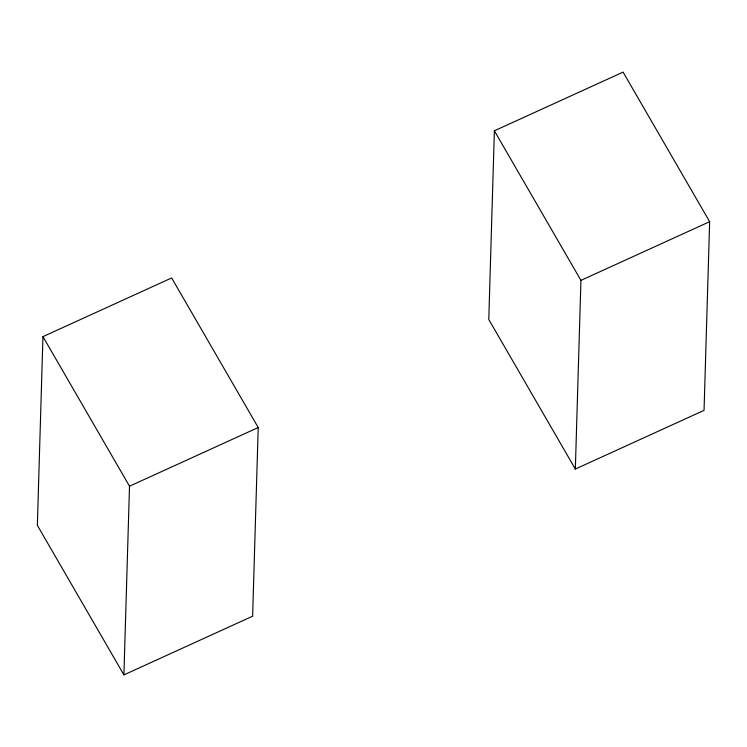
<?xml version="1.0" encoding="UTF-8"?>
<svg xmlns="http://www.w3.org/2000/svg" width="747" height="747" viewBox="0 0 747 747"><rect width="100%" height="100%" fill="white"/><g stroke="black" fill="none" stroke-linecap="round" stroke-linejoin="round"><path stroke-width="1.12" d="M42.953 336.636L37.35 525.309L123.909 674.886L252.617 616.2L258.219 427.527L171.661 277.949L42.953 336.636L129.511 486.213L123.909 674.886M494.383 130.8L488.781 319.473L575.339 469.051L704.048 410.364L709.65 221.691L623.091 72.114L494.383 130.8L580.942 280.377L575.339 469.051M129.511 486.213L258.219 427.527M580.942 280.377L709.65 221.691"/></g></svg>
